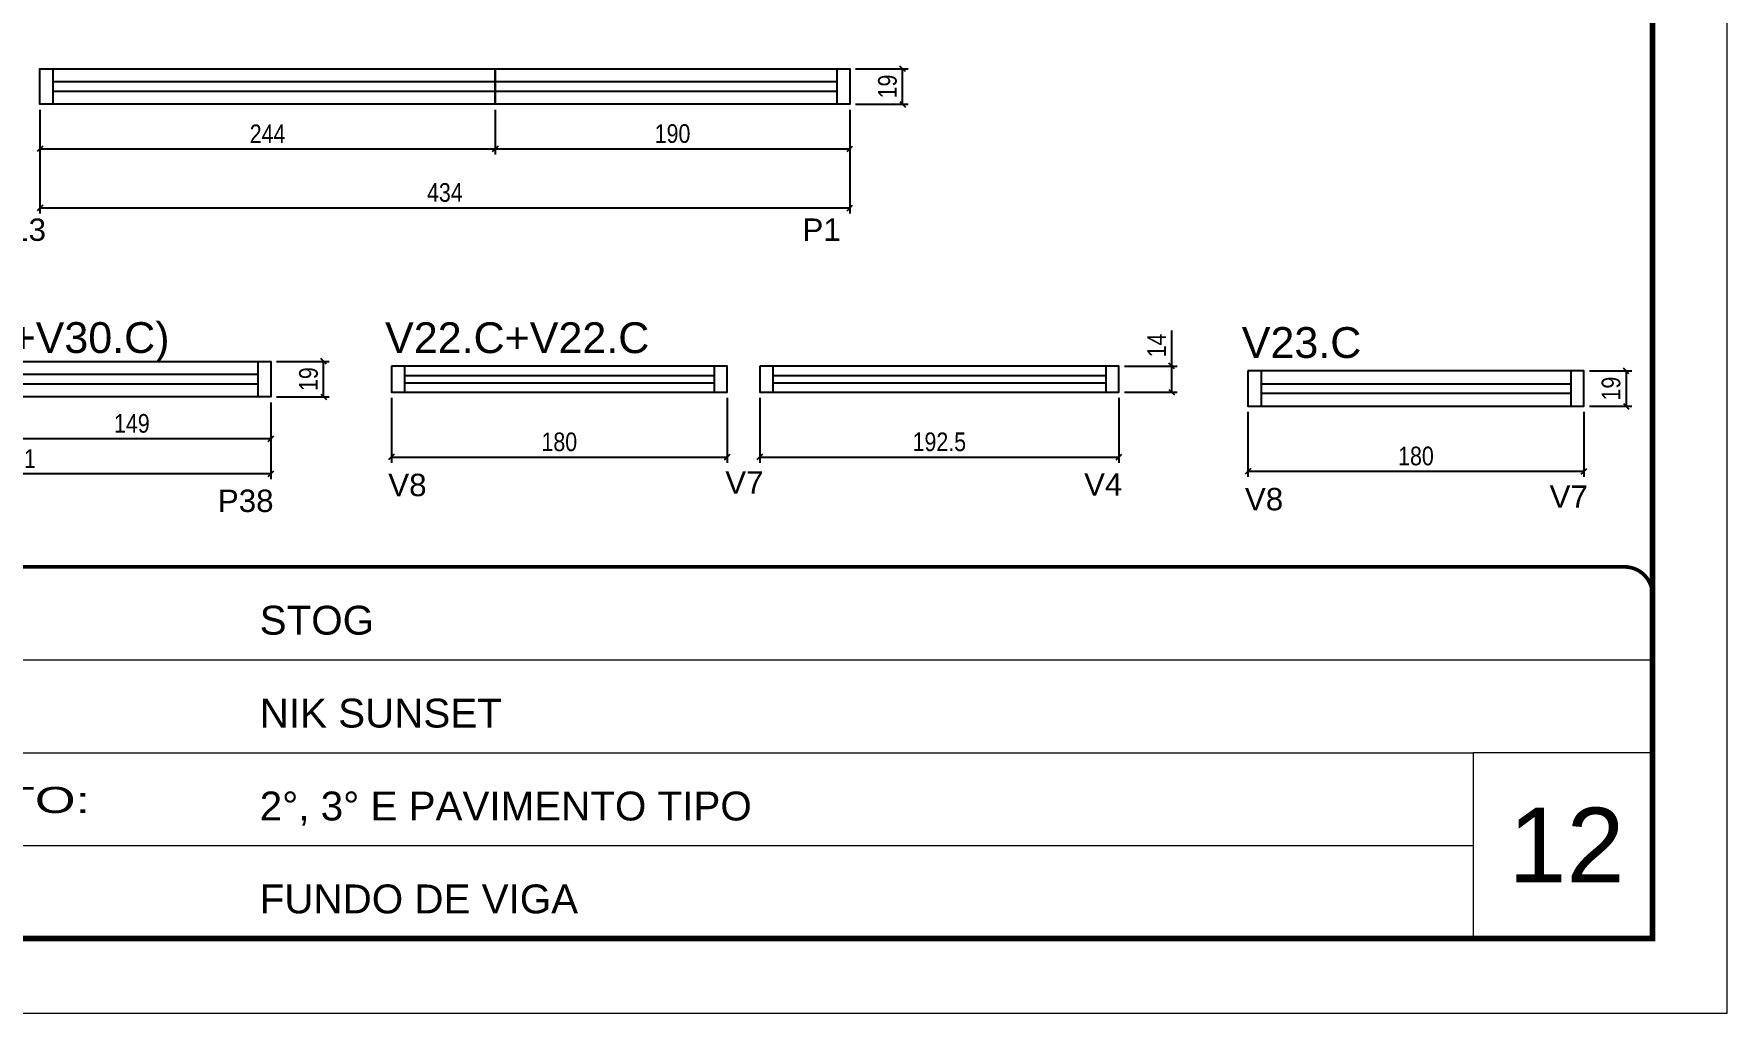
# Model space of a CAD drawing. Header units: millimetres. Extents: x 2437 to 8691, y -1523 to 4121.
# Drawn here: x 7784 to 8691, y 774 to 1299 of the extents above; entities that cross this region are included whole.
import ezdxf

# ---------------------------------------------------------------- set-up
doc = ezdxf.new("R2010")
doc.units = ezdxf.units.MM
doc.linetypes.add('CONTINUO', pattern=[0])
doc.linetypes.add('DASHED', pattern=[0.75, 0.5, -0.25])
for name, color, linetype in [('5', 5, 'Continuous'), ('COTA', 241, 'Continuous'), ('NOMENCLATURA', 7, 'Continuous'), ('Painéis', 200, 'Continuous'), ('SARR_2.2x7', 40, 'Continuous'), ('SARR_EDITAR', 141, 'Continuous')]:
    doc.layers.add(name, color=color, linetype=linetype)
for name, color, linetype, lineweight in [('CARIMBO', 255, 'Continuous', 9), ('Folhas', 255, 'Continuous', 9), ('SARRAFO DE PRESSAO', 251, 'DASHED', 9)]:
    doc.layers.add(name, color=color, linetype=linetype, lineweight=lineweight)
doc.styles.add('ARIAL', font='arial.ttf')
doc.styles.add('COTA TECNICA', font='techl___.ttf', dxfattribs={"height": 10})
doc.styles.add('COTA TECNICA-50', font='techl___.ttf', dxfattribs={"height": 10})
doc.styles.get("Standard").update_dxf_attribs({"font": 'arial.ttf'})
doc.styles.add('Tecnologia', font='')
doc.styles.get('Tecnologia').set_extended_font_data('Forgotten Futurist')
doc.dimstyles.new('COTA PAINEL-50', dxfattribs={"dimtxt": 10, "dimasz": 3, "dimexe": 3, "dimexo": 3, "dimgap": 3, "dimtad": 1, "dimdec": 1, "dimzin": 12, "dimdsep": 46, "dimtxsty": 'COTA TECNICA-50', "dimblk1": 'OBLIQUE', "dimblk2": 'OBLIQUE', "dimsah": 1, "dimcen": 0.9, "dimclrd": 4, "dimclre": 4, "dimclrt": 240, "dimadec": 1, "dimazin": 3, "dimtfac": 1, "dimtdec": 1, "dimtmove": 0, "dimatfit": 3, "dimfxl": 1, "dimtolj": 1, "dimtzin": 12, "dimarcsym": 0})
doc.dimstyles.new('PAINEL', dxfattribs={"dimtxt": 10, "dimasz": 3, "dimexe": 3, "dimexo": 3, "dimgap": 3, "dimtad": 1, "dimdec": 1, "dimzin": 12, "dimdsep": 46, "dimtxsty": 'COTA TECNICA', "dimblk1": 'OBLIQUE', "dimblk2": 'OBLIQUE', "dimsah": 1, "dimcen": 0.9, "dimclrd": 4, "dimclre": 4, "dimclrt": 240, "dimadec": 1, "dimazin": 3, "dimtfac": 1, "dimtdec": 1, "dimtmove": 0, "dimatfit": 3, "dimfxl": 1, "dimtolj": 1, "dimtzin": 12, "dimarcsym": 0})

# ---------------------------------------------------------------- blocks, each defined once
blk = doc.blocks.new('9999999999')
at = {"color": 30, "linetype": 'CONTINUO'}
for p, q in [((98564.56, 34379.64), (99583.98, 34379.64)), ((98564.56, 34329.83), (99487.98, 34329.83)), ((99583.98, 34329.83), (99487.98, 34329.83)), ((99487.98, 34329.83), (99487.98, 34230.21)), ((98564.56, 34280.02), (99487.98, 34280.02))]:
    blk.add_line(p, q, dxfattribs=at)
at = {"color": 30, "linetype": 'CONTINUO', "const_width": 2}
blk.add_lwpolyline([(99583.98, 34230.21), (99583.98, 34414.45, 0.414214), (99568.98, 34429.45), (98228.98, 34429.45, 0.414214), (98213.98, 34414.45), (98213.98, 34245.21, 0.414214), (98228.98, 34230.21), (99583.98, 34230.21)], format="xyb", dxfattribs=at)
at = {"layer": 'Folhas'}
blk.add_lwpolyline([(98138.98, 34190.21), (99623.98, 34190.21), (99623.98, 35240.21), (98138.98, 35240.21)], close=True, dxfattribs=at)
at = {"layer": 'Folhas', "color": 30, "const_width": 3}
blk.add_lwpolyline([(98213.98, 34230.21), (99583.98, 34230.21), (99583.98, 35200.21), (98213.98, 35200.21)], close=True, dxfattribs=at)
at = {"color": 7, "linetype": 'Continuous', "ltscale": 5, "style": 'ARIAL'}
for s, height, p in [('STOG', 15.483, (98837.68, 34393.13)), ('NIK SUNSET', 15.483, (98837.68, 34343.32)), ('2°, 3° E PAVIMENTO TIPO', 15.4829, (98837.68, 34293.51)), ('FUNDO DE VIGA', 15.4829, (98837.68, 34243.7))]:
    blk.add_text(s, height=height, dxfattribs=at).set_placement(p)
at = {"layer": 'Folhas', "color": 7, "style": 'Tecnologia', "width": 1.5}
blk.add_text('PAVIMENTO:', height=14, dxfattribs=at).set_placement((98573.65, 34297.5))
blk = doc.blocks.new('_Oblique')
at = {"color": 0, "linetype": 'ByBlock', "lineweight": -2}
blk.add_line((-0.5, -0.5), (0.5, 0.5), dxfattribs=at)
blk = doc.blocks.new('*D320')
at = {"layer": 'COTA', "color": 4, "lineweight": -2, "transparency": 16777216}
for p, q in [((7913.54, 1123.09), (7941.81, 1123.09)), ((7938.81, 1104.09), (7938.81, 1123.09)), ((7913.54, 1104.09), (7941.81, 1104.09))]:
    blk.add_line(p, q, dxfattribs=at)
at = {"layer": 'Defpoints', "color": 0, "transparency": 16777216}
for p in [(7910.54, 1123.09), (7938.81, 1123.09), (7910.54, 1104.09)]:
    blk.add_point(p, dxfattribs=at)
at = {"layer": 'COTA', "color": 4, "lineweight": -2, "transparency": 16777216, "xscale": 3, "yscale": 3, "zscale": 3}
for p, rotation in [((7938.81, 1123.09), 90), ((7938.81, 1104.09), 270)]:
    blk.add_blockref('_Oblique', p, dxfattribs=dict(at, rotation=rotation))
at = {"layer": 'COTA', "color": 240, "transparency": 16777216, "insert": (7930.72, 1113.59), "char_height": 10, "attachment_point": 5, "rotation": 90, "style": 'COTA TECNICA'}
blk.add_mtext('\\A1;19', dxfattribs=at)
blk = doc.blocks.new('*D322')
at = {"layer": 'COTA', "color": 4, "linetype": 'ByBlock', "lineweight": -2, "transparency": 16777216}
for p, q in [((7761.56, 1101.09), (7761.56, 1078.69)), ((7910.54, 1101.09), (7910.54, 1078.69)), ((7761.56, 1081.69), (7910.54, 1081.69))]:
    blk.add_line(p, q, dxfattribs=at)
at = {"layer": 'Defpoints', "color": 0, "linetype": 'ByBlock', "transparency": 16777216}
for p in [(7761.56, 1104.09), (7910.54, 1104.09), (7910.54, 1081.69)]:
    blk.add_point(p, dxfattribs=at)
at = {"layer": 'COTA', "color": 4, "linetype": 'ByBlock', "lineweight": -2, "transparency": 16777216, "xscale": 3, "yscale": 3, "zscale": 3, "rotation": 180}
blk.add_blockref('_Oblique', (7761.56, 1081.69), dxfattribs=at)
at = {"layer": 'COTA', "color": 4, "linetype": 'ByBlock', "lineweight": -2, "transparency": 16777216, "xscale": 3, "yscale": 3, "zscale": 3}
blk.add_blockref('_Oblique', (7910.54, 1081.69), dxfattribs=at)
at = {"layer": 'COTA', "color": 240, "linetype": 'ByBlock', "transparency": 16777216, "insert": (7836.05, 1089.79), "char_height": 10, "attachment_point": 5, "style": 'COTA TECNICA-50'}
blk.add_mtext('\\A1;149', dxfattribs=at)
blk = doc.blocks.new('*D335')
at = {"layer": 'COTA', "color": 4, "lineweight": -2, "transparency": 16777216}
for p, q in [((7639.56, 1101.09), (7639.56, 1059.93)), ((7910.54, 1101.09), (7910.54, 1059.93)), ((7639.56, 1062.93), (7910.54, 1062.93))]:
    blk.add_line(p, q, dxfattribs=at)
at = {"layer": 'Defpoints', "color": 0, "transparency": 16777216}
for p in [(7639.56, 1104.09), (7910.54, 1104.09), (7910.54, 1062.93)]:
    blk.add_point(p, dxfattribs=at)
at = {"layer": 'COTA', "color": 4, "lineweight": -2, "transparency": 16777216, "xscale": 3, "yscale": 3, "zscale": 3, "rotation": 180}
blk.add_blockref('_Oblique', (7639.56, 1062.93), dxfattribs=at)
at = {"layer": 'COTA', "color": 4, "lineweight": -2, "transparency": 16777216, "xscale": 3, "yscale": 3, "zscale": 3}
blk.add_blockref('_Oblique', (7910.54, 1062.93), dxfattribs=at)
at = {"layer": 'COTA', "color": 240, "transparency": 16777216, "insert": (7775.05, 1071), "char_height": 10, "attachment_point": 5, "style": 'COTA TECNICA'}
blk.add_mtext('\\A1;271', dxfattribs=at)
blk = doc.blocks.new('*D323')
at = {"layer": 'COTA', "color": 4, "lineweight": -2, "transparency": 16777216}
for p, q in [((8393.22, 1120.58), (8393.22, 1139.7)), ((8367.96, 1120.58), (8396.22, 1120.58)), ((8393.22, 1106.58), (8393.22, 1120.58)), ((8367.96, 1106.58), (8396.22, 1106.58))]:
    blk.add_line(p, q, dxfattribs=at)
at = {"layer": 'Defpoints', "color": 0, "transparency": 16777216}
for p in [(8364.96, 1120.58), (8393.22, 1120.58), (8364.96, 1106.58)]:
    blk.add_point(p, dxfattribs=at)
at = {"layer": 'COTA', "color": 4, "lineweight": -2, "transparency": 16777216, "xscale": 3, "yscale": 3, "zscale": 3}
for p, rotation in [((8393.22, 1120.58), 90), ((8393.22, 1106.58), 270)]:
    blk.add_blockref('_Oblique', p, dxfattribs=dict(at, rotation=rotation))
at = {"layer": 'COTA', "color": 240, "transparency": 16777216, "insert": (8385.15, 1131.64), "char_height": 10, "attachment_point": 5, "rotation": 90, "style": 'COTA TECNICA'}
blk.add_mtext('\\A1;14', dxfattribs=at)
blk = doc.blocks.new('*D336')
at = {"layer": 'COTA', "color": 4, "linetype": 'ByBlock', "lineweight": -2, "transparency": 16777216}
for p, q in [((7975.08, 1103.58), (7975.08, 1068.77)), ((8155.08, 1103.58), (8155.08, 1068.77)), ((7975.08, 1071.77), (8155.08, 1071.77))]:
    blk.add_line(p, q, dxfattribs=at)
at = {"layer": 'Defpoints', "color": 0, "linetype": 'ByBlock', "transparency": 16777216}
for p in [(7975.08, 1106.58), (8155.08, 1106.58), (8155.08, 1071.77)]:
    blk.add_point(p, dxfattribs=at)
at = {"layer": 'COTA', "color": 4, "linetype": 'ByBlock', "lineweight": -2, "transparency": 16777216, "xscale": 3, "yscale": 3, "zscale": 3, "rotation": 180}
blk.add_blockref('_Oblique', (7975.08, 1071.77), dxfattribs=at)
at = {"layer": 'COTA', "color": 4, "linetype": 'ByBlock', "lineweight": -2, "transparency": 16777216, "xscale": 3, "yscale": 3, "zscale": 3}
blk.add_blockref('_Oblique', (8155.08, 1071.77), dxfattribs=at)
at = {"layer": 'COTA', "color": 240, "linetype": 'ByBlock', "transparency": 16777216, "insert": (8065.08, 1079.9), "char_height": 10, "attachment_point": 5, "style": 'COTA TECNICA-50'}
blk.add_mtext('\\A1;180', dxfattribs=at)
blk = doc.blocks.new('*D337')
at = {"layer": 'COTA', "color": 4, "linetype": 'ByBlock', "lineweight": -2, "transparency": 16777216}
for p, q in [((8172.46, 1103.58), (8172.46, 1068.77)), ((8364.96, 1103.58), (8364.96, 1068.77)), ((8172.46, 1071.77), (8364.96, 1071.77))]:
    blk.add_line(p, q, dxfattribs=at)
at = {"layer": 'Defpoints', "color": 0, "linetype": 'ByBlock', "transparency": 16777216}
for p in [(8172.46, 1106.58), (8364.96, 1106.58), (8364.96, 1071.77)]:
    blk.add_point(p, dxfattribs=at)
at = {"layer": 'COTA', "color": 4, "linetype": 'ByBlock', "lineweight": -2, "transparency": 16777216, "xscale": 3, "yscale": 3, "zscale": 3, "rotation": 180}
blk.add_blockref('_Oblique', (8172.46, 1071.77), dxfattribs=at)
at = {"layer": 'COTA', "color": 4, "linetype": 'ByBlock', "lineweight": -2, "transparency": 16777216, "xscale": 3, "yscale": 3, "zscale": 3}
blk.add_blockref('_Oblique', (8364.96, 1071.77), dxfattribs=at)
at = {"layer": 'COTA', "color": 240, "linetype": 'ByBlock', "transparency": 16777216, "insert": (8268.71, 1079.91), "char_height": 10, "attachment_point": 5, "style": 'COTA TECNICA-50'}
blk.add_mtext('\\A1;192.5', dxfattribs=at)
blk = doc.blocks.new('*D330')
at = {"layer": 'COTA', "color": 4, "linetype": 'ByBlock', "lineweight": -2, "transparency": 16777216}
for p, q in [((8434.1, 1096), (8434.1, 1061.19)), ((8614.1, 1096), (8614.1, 1061.19)), ((8434.1, 1064.19), (8614.1, 1064.19))]:
    blk.add_line(p, q, dxfattribs=at)
at = {"layer": 'Defpoints', "color": 0, "linetype": 'ByBlock', "transparency": 16777216}
for p in [(8434.1, 1099), (8614.1, 1099), (8614.1, 1064.19)]:
    blk.add_point(p, dxfattribs=at)
at = {"layer": 'COTA', "color": 4, "linetype": 'ByBlock', "lineweight": -2, "transparency": 16777216, "xscale": 3, "yscale": 3, "zscale": 3, "rotation": 180}
blk.add_blockref('_Oblique', (8434.1, 1064.19), dxfattribs=at)
at = {"layer": 'COTA', "color": 4, "linetype": 'ByBlock', "lineweight": -2, "transparency": 16777216, "xscale": 3, "yscale": 3, "zscale": 3}
blk.add_blockref('_Oblique', (8614.1, 1064.19), dxfattribs=at)
at = {"layer": 'COTA', "color": 240, "linetype": 'ByBlock', "transparency": 16777216, "insert": (8524.1, 1072.32), "char_height": 10, "attachment_point": 5, "style": 'COTA TECNICA-50'}
blk.add_mtext('\\A1;180', dxfattribs=at)
blk = doc.blocks.new('*D331')
at = {"layer": 'COTA', "color": 4, "lineweight": -2, "transparency": 16777216}
for p, q in [((8617.1, 1118), (8639.75, 1118)), ((8636.75, 1118), (8636.75, 1099)), ((8617.1, 1099), (8639.75, 1099))]:
    blk.add_line(p, q, dxfattribs=at)
at = {"layer": 'Defpoints', "color": 0, "transparency": 16777216}
for p in [(8614.1, 1118), (8614.1, 1099), (8636.75, 1099)]:
    blk.add_point(p, dxfattribs=at)
at = {"layer": 'COTA', "color": 4, "lineweight": -2, "transparency": 16777216, "xscale": 3, "yscale": 3, "zscale": 3}
for p, rotation in [((8636.75, 1118), 90), ((8636.75, 1099), 270)]:
    blk.add_blockref('_Oblique', p, dxfattribs=dict(at, rotation=rotation))
at = {"layer": 'COTA', "color": 240, "transparency": 16777216, "insert": (8628.66, 1108.5), "char_height": 10, "attachment_point": 5, "rotation": 90, "style": 'COTA TECNICA-50'}
blk.add_mtext('\\A1;19', dxfattribs=at)
blk = doc.blocks.new('*D326')
at = {"layer": 'COTA', "color": 4, "lineweight": -2, "transparency": 16777216}
for p, q in [((8223.76, 1279.95), (8252.02, 1279.95)), ((8249.02, 1260.96), (8249.02, 1279.95)), ((8223.76, 1260.96), (8252.02, 1260.96))]:
    blk.add_line(p, q, dxfattribs=at)
at = {"layer": 'Defpoints', "color": 0, "transparency": 16777216}
for p in [(8220.76, 1279.95), (8249.02, 1279.95), (8220.76, 1260.96)]:
    blk.add_point(p, dxfattribs=at)
at = {"layer": 'COTA', "color": 4, "lineweight": -2, "transparency": 16777216, "xscale": 3, "yscale": 3, "zscale": 3}
for p, rotation in [((8249.02, 1279.95), 90), ((8249.02, 1260.96), 270)]:
    blk.add_blockref('_Oblique', p, dxfattribs=dict(at, rotation=rotation))
at = {"layer": 'COTA', "color": 240, "transparency": 16777216, "insert": (8240.94, 1270.46), "char_height": 10, "attachment_point": 5, "rotation": 90, "style": 'COTA TECNICA'}
blk.add_mtext('\\A1;19', dxfattribs=at)
blk = doc.blocks.new('*D327')
at = {"layer": 'COTA', "color": 4, "linetype": 'ByBlock', "lineweight": -2, "transparency": 16777216}
for p, q in [((7786.77, 1257.95), (7786.77, 1234.03)), ((8030.77, 1257.95), (8030.77, 1234.03)), ((7786.77, 1237.03), (8030.77, 1237.03))]:
    blk.add_line(p, q, dxfattribs=at)
at = {"layer": 'Defpoints', "color": 0, "linetype": 'ByBlock', "transparency": 16777216}
for p in [(7786.77, 1260.95), (8030.77, 1260.95), (8030.77, 1237.03)]:
    blk.add_point(p, dxfattribs=at)
at = {"layer": 'COTA', "color": 4, "linetype": 'ByBlock', "lineweight": -2, "transparency": 16777216, "xscale": 3, "yscale": 3, "zscale": 3, "rotation": 180}
blk.add_blockref('_Oblique', (7786.77, 1237.03), dxfattribs=at)
at = {"layer": 'COTA', "color": 4, "linetype": 'ByBlock', "lineweight": -2, "transparency": 16777216, "xscale": 3, "yscale": 3, "zscale": 3}
blk.add_blockref('_Oblique', (8030.77, 1237.03), dxfattribs=at)
at = {"layer": 'COTA', "color": 240, "linetype": 'ByBlock', "transparency": 16777216, "insert": (7908.77, 1245.1), "char_height": 10, "attachment_point": 5, "style": 'COTA TECNICA-50'}
blk.add_mtext('\\A1;244', dxfattribs=at)
blk = doc.blocks.new('*D328')
at = {"layer": 'COTA', "color": 4, "linetype": 'ByBlock', "lineweight": -2, "transparency": 16777216}
for p, q in [((8030.77, 1257.95), (8030.77, 1234.03)), ((8220.76, 1257.95), (8220.76, 1234.03)), ((8030.77, 1237.03), (8220.76, 1237.03))]:
    blk.add_line(p, q, dxfattribs=at)
at = {"layer": 'Defpoints', "color": 0, "linetype": 'ByBlock', "transparency": 16777216}
for p in [(8030.77, 1260.95), (8220.76, 1260.95), (8220.76, 1237.03)]:
    blk.add_point(p, dxfattribs=at)
at = {"layer": 'COTA', "color": 4, "linetype": 'ByBlock', "lineweight": -2, "transparency": 16777216, "xscale": 3, "yscale": 3, "zscale": 3, "rotation": 180}
blk.add_blockref('_Oblique', (8030.77, 1237.03), dxfattribs=at)
at = {"layer": 'COTA', "color": 4, "linetype": 'ByBlock', "lineweight": -2, "transparency": 16777216, "xscale": 3, "yscale": 3, "zscale": 3}
blk.add_blockref('_Oblique', (8220.76, 1237.03), dxfattribs=at)
at = {"layer": 'COTA', "color": 240, "linetype": 'ByBlock', "transparency": 16777216, "insert": (8125.76, 1245.16), "char_height": 10, "attachment_point": 5, "style": 'COTA TECNICA-50'}
blk.add_mtext('\\A1;190', dxfattribs=at)
blk = doc.blocks.new('*D342')
at = {"layer": 'COTA', "color": 4, "lineweight": -2, "transparency": 16777216}
for p, q in [((7786.77, 1257.96), (7786.77, 1202.36)), ((8220.76, 1257.96), (8220.76, 1202.36)), ((7786.77, 1205.36), (8220.76, 1205.36))]:
    blk.add_line(p, q, dxfattribs=at)
at = {"layer": 'Defpoints', "color": 0, "transparency": 16777216}
for p in [(7786.77, 1260.96), (8220.76, 1260.96), (8220.76, 1205.36)]:
    blk.add_point(p, dxfattribs=at)
at = {"layer": 'COTA', "color": 4, "lineweight": -2, "transparency": 16777216, "xscale": 3, "yscale": 3, "zscale": 3, "rotation": 180}
blk.add_blockref('_Oblique', (7786.77, 1205.36), dxfattribs=at)
at = {"layer": 'COTA', "color": 4, "lineweight": -2, "transparency": 16777216, "xscale": 3, "yscale": 3, "zscale": 3}
blk.add_blockref('_Oblique', (8220.76, 1205.36), dxfattribs=at)
at = {"layer": 'COTA', "color": 240, "transparency": 16777216, "insert": (8003.76, 1213.58), "char_height": 10, "attachment_point": 5, "style": 'COTA TECNICA'}
blk.add_mtext('\\A1;434', dxfattribs=at)

msp = doc.modelspace()

# ---------------------------------------------------------------- linework, layer by layer
at = {"layer": 'Painéis'}
for points in [[(8030.77, 1260.95), (7786.77, 1260.95), (7786.77, 1279.95), (8030.77, 1279.95)], [(8030.77, 1279.95), (8220.77, 1279.95), (8220.77, 1260.95), (8030.77, 1260.95)], [(7761.56, 1123.09), (7910.56, 1123.09), (7910.56, 1104.09), (7761.56, 1104.09)]]:
    msp.add_lwpolyline(points, close=True, dxfattribs=at)
at = {"layer": 'Painéis', "linetype": 'ByBlock'}
for points in [[(7975.08, 1120.58), (7975.08, 1106.58), (8155.08, 1106.58), (8155.08, 1120.58)], [(8172.46, 1120.58), (8172.46, 1106.58), (8364.96, 1106.58), (8364.96, 1120.58)], [(8434.1, 1118), (8434.1, 1099), (8614.1, 1099), (8614.1, 1118)]]:
    msp.add_lwpolyline(points, close=True, dxfattribs=at)
at = {"layer": 'SARR_2.2x7', "linetype": 'Continuous'}
for p, q in [((7793.77, 1279.95), (7793.77, 1260.95)), ((8213.76, 1279.95), (8213.76, 1260.95)), ((8030.77, 1272.95), (7793.77, 1272.95)), ((8213.76, 1272.95), (8030.77, 1272.95)), ((7793.77, 1267.95), (8030.77, 1267.95)), ((8030.77, 1267.95), (8213.76, 1267.95)), ((7903.54, 1116.09), (7646.56, 1116.09)), ((7903.54, 1123.09), (7903.54, 1104.09)), ((7982.08, 1120.58), (7982.08, 1106.58)), ((8148.08, 1120.58), (8148.08, 1106.58)), ((8179.46, 1120.58), (8179.46, 1106.58)), ((8357.96, 1120.58), (8357.96, 1106.58)), ((8441.1, 1118), (8441.1, 1099)), ((8607.1, 1118), (8607.1, 1099)), ((7646.56, 1111.09), (7903.54, 1111.09)), ((8441.1, 1111), (8607.1, 1111)), ((8441.1, 1106), (8607.1, 1106))]:
    msp.add_line(p, q, dxfattribs=at)
at = {"layer": 'SARR_EDITAR', "linetype": 'Continuous'}
for p, q in [((7982.08, 1115.58), (8148.08, 1115.58)), ((7982.08, 1111.58), (8148.08, 1111.58)), ((8179.46, 1115.58), (8357.96, 1115.58)), ((8179.46, 1111.58), (8357.96, 1111.58))]:
    msp.add_line(p, q, dxfattribs=at)

# ---------------------------------------------------------------- block references
at = {"layer": 'SARRAFO DE PRESSAO', "color": 6, "linetype": 'ByBlock'}
msp.add_blockref('9999999999', (-90933.14, -33416.52), dxfattribs=at)

# ---------------------------------------------------------------- texts
at = {"layer": '5', "linetype": 'Continuous'}
for s, p in [('P13', (7760.22, 1187.7)), ('P1', (8195.37, 1187.7)), ('V8', (7973.44, 1050.83)), ('V7', (8154, 1052.17)), ('V4', (8346.28, 1051.17)), ('P38', (7882.15, 1042.36)), ('V8', (8432.46, 1043.25)), ('V7', (8595.72, 1044.59))]:
    msp.add_text(s, height=12, rotation=359.99996, dxfattribs=at).set_placement(p)
at = {"layer": 'CARIMBO', "style": 'ARIAL'}
msp.add_text('12', height=40, dxfattribs=at).set_placement((8573.7, 843.83))
at = {"layer": 'NOMENCLATURA', "linetype": 'Continuous'}
for s, p in [('(V21.C+V29.C) - (V25.C+V30.C)', (7521.92, 1127.62)), ('V22.C+V22.C', (7971.74, 1127.54)), ('V23.C', (8430.76, 1124.96))]:
    msp.add_text(s, height=16.5, dxfattribs=at).set_placement(p)

# ---------------------------------------------------------------- dimensions: what is measured, and where the dimension line sits
at = {"layer": 'COTA'}
for base, p1, p2, dimstyle, picture, middle in [((8249.02, 1279.95), (8220.76, 1260.95), (8220.76, 1279.95), 'PAINEL', '*D326', (8240.94, 1270.46)), ((8393.22, 1120.58), (8364.96, 1106.58), (8364.96, 1120.58), 'PAINEL', '*D323', (8385.15, 1131.64)), ((7938.81, 1123.09), (7910.54, 1104.09), (7910.54, 1123.09), 'PAINEL', '*D320', (7930.72, 1113.59)), ((8636.75, 1099), (8614.1, 1118), (8614.1, 1099), 'COTA PAINEL-50', '*D331', (8628.66, 1108.5))]:
    dim = msp.add_linear_dim(base=base, p1=p1, p2=p2, angle=90, dimstyle=dimstyle, dxfattribs=at)
    dim.commit()
    dim.dimension.update_dxf_attribs({"geometry": picture, "text_midpoint": middle})
at = {"layer": 'COTA', "color": 5}
for base, p1, p2, picture, middle in [((8220.76, 1205.36), (7786.77, 1260.95), (8220.76, 1260.95), '*D342', (8003.76, 1213.58)), ((7910.54, 1062.93), (7639.56, 1104.09), (7910.54, 1104.09), '*D335', (7775.05, 1071))]:
    dim = msp.add_linear_dim(base=base, p1=p1, p2=p2, dimstyle='PAINEL', dxfattribs=at)
    dim.commit()
    dim.dimension.update_dxf_attribs({"geometry": picture, "text_midpoint": middle})
at = {"layer": 'COTA', "color": 1, "linetype": 'ByBlock'}
for base, p1, p2, picture, middle in [((8030.77, 1237.03), (7786.77, 1260.95), (8030.77, 1260.95), '*D327', (7908.77, 1245.1)), ((8220.76, 1237.03), (8030.77, 1260.95), (8220.76, 1260.95), '*D328', (8125.76, 1245.16)), ((7910.54, 1081.69), (7761.56, 1104.09), (7910.54, 1104.09), '*D322', (7836.05, 1089.79)), ((8155.08, 1071.77), (7975.08, 1106.58), (8155.08, 1106.58), '*D336', (8065.08, 1079.9)), ((8364.96, 1071.77), (8172.46, 1106.58), (8364.96, 1106.58), '*D337', (8268.71, 1079.91)), ((8614.1, 1064.19), (8434.1, 1099), (8614.1, 1099), '*D330', (8524.1, 1072.32))]:
    dim = msp.add_linear_dim(base=base, p1=p1, p2=p2, dimstyle='COTA PAINEL-50', override={"dimarcsym": 1}, dxfattribs=at)
    dim.commit()
    dim.dimension.update_dxf_attribs({"geometry": picture, "text_midpoint": middle})

doc.saveas('drawing.dxf')
